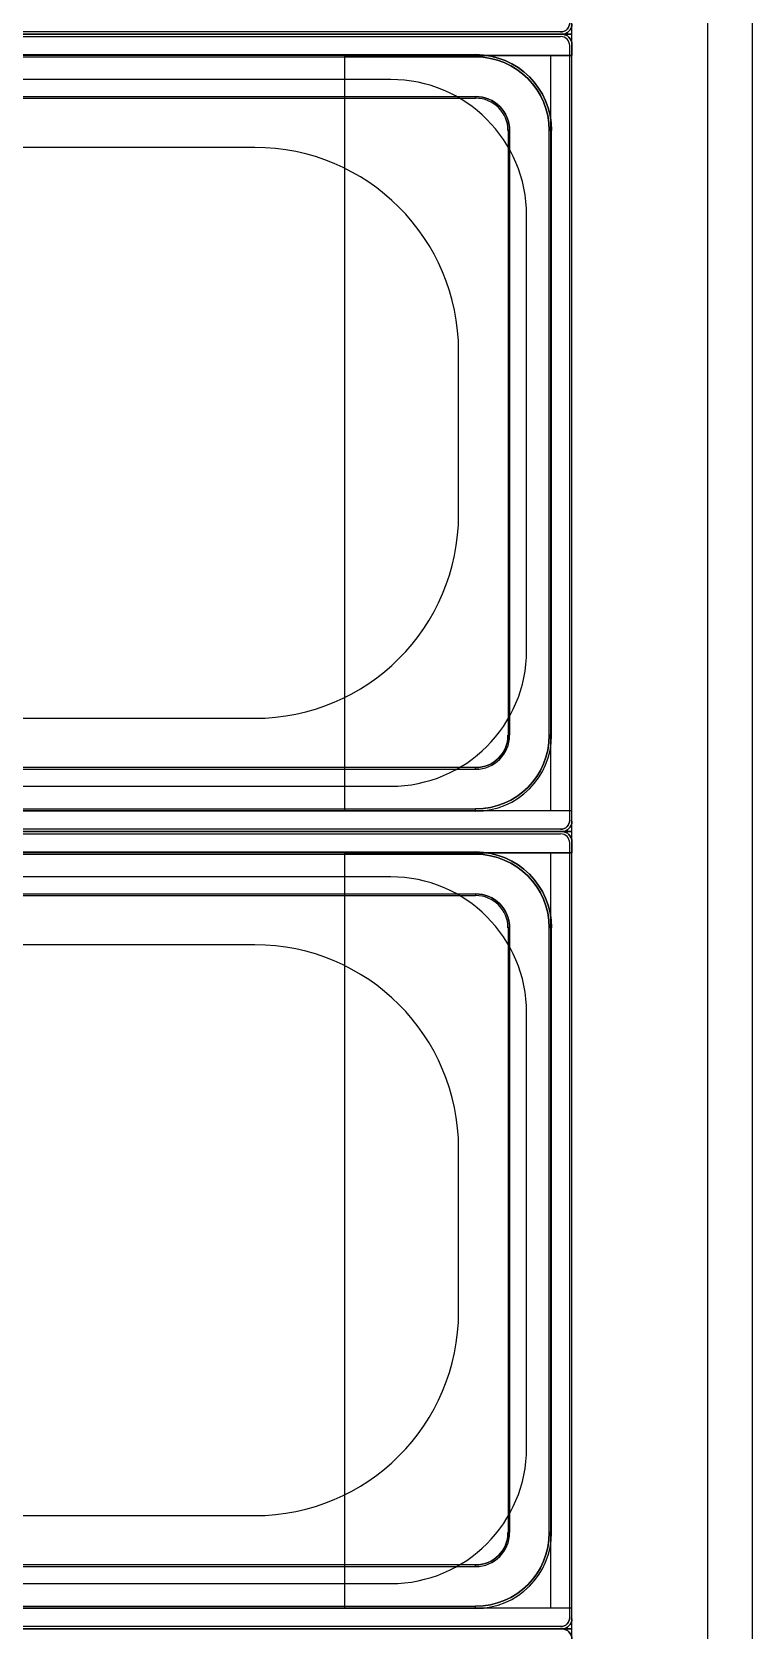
# Model space of a CAD drawing. Header units: millimetres. Extents: x 43168.9 to 43194.6, y -25545.1 to -25543.4.
# Drawn here: x 43170.3869 to 43170.39007, y -25543.8886 to -25543.88155 of the extents above; entities that cross this region are included whole.
import ezdxf

# ---------------------------------------------------------------- set-up
doc = ezdxf.new("R2010")
doc.units = ezdxf.units.MM
doc.header["$LTSCALE"] = 200
doc.layers.add('olcuic_sgh', color=183, linetype='Continuous')

msp = doc.modelspace()

# ---------------------------------------------------------------- linework, layer by layer
for p, q in [((43170.389879, -25543.9119194), (43170.389879, -25543.8739194)), ((43170.389279, -25543.8815594), (43170.389279, -25543.8780394)), ((43170.389279, -25543.8815594), (43170.382779, -25543.8815594)), ((43170.382779, -25543.8815594), (43170.389279, -25543.8815594)), ((43170.382824, -25543.8815594, 0.0170053), (43170.389234, -25543.8815594, 0.0170053)), ((43170.382824, -25543.8815594, 0.0170053), (43170.389234, -25543.8815594, 0.0170053)), ((43170.389229, -25543.8815494, 0.0170053), (43170.382829, -25543.8815494, 0.0170053)), ((43170.389229, -25543.8815494, 0.0170203), (43170.382829, -25543.8815494, 0.0170203)), ((43170.382829, -25543.8815694, 0.0170053), (43170.389229, -25543.8815694, 0.0170053)), ((43170.382829, -25543.8815694, 0.0170203), (43170.389229, -25543.8815694, 0.0170203)), ((43170.389229, -25543.8815494, 0.0170203), (43170.389229, -25543.8815494, 0.0170053)), ((43170.389229, -25543.8815694, 0.0170203), (43170.389229, -25543.8815694, 0.0170053)), ((43170.389234, -25543.8815594, 0.0170053), (43170.389234, -25543.8815594, 0.017)), ((43170.389234, -25543.8815594, 0.0170053), (43170.389234, -25543.8815594, 0.017)), ((43170.389279, -25543.8850794), (43170.389279, -25543.8815594)), ((43170.383204, -25543.8816494, 0.0170203), (43170.388854, -25543.8816494, 0.0170203)), ((43170.383204, -25543.8816494, 0.0170203), (43170.388854, -25543.8816494, 0.0170203)), ((43170.383204, -25543.8816594, 0.0169754), (43170.388854, -25543.8816594, 0.0169754)), ((43170.383204, -25543.8816594, 0.0170103), (43170.388854, -25543.8816594, 0.0170103)), ((43170.388854, -25543.8816594, 0.0169754), (43170.388854, -25543.8816594, 0.0170103)), ((43170.389269, -25543.8816094, 0.0170053), (43170.389269, -25543.8816094, 0.0170203)), ((43170.389269, -25543.8850294, 0.0170053), (43170.389269, -25543.8816094, 0.0170053)), ((43170.389269, -25543.8850294, 0.0170203), (43170.389269, -25543.8816094, 0.0170203)), ((43170.389279, -25543.8816044, 0.017), (43170.389279, -25543.8816044, 0.0170053)), ((43170.389279, -25543.8850344, 0.0170053), (43170.389279, -25543.8816044, 0.0170053)), ((43170.388479, -25543.8817594), (43170.383579, -25543.8817594)), ((43170.383204, -25543.8818344, 0.0169754), (43170.388854, -25543.8818344, 0.0169754)), ((43170.383204, -25543.8818417, 0.0169954), (43170.388854, -25543.8818417, 0.0169954)), ((43170.388854, -25543.8818344, 0.0169754), (43170.388854, -25543.8818417, 0.0169954)), ((43170.389004, -25543.8819844, 0.0169754), (43170.3889968, -25543.8819844, 0.0169954)), ((43170.3889968, -25543.8819844, 0.0169954), (43170.3889968, -25543.8846544, 0.0169954)), ((43170.389004, -25543.8819844, 0.0169754), (43170.389004, -25543.8846544, 0.0169754)), ((43170.389179, -25543.8819844, 0.0169754), (43170.389179, -25543.8819844, 0.0170103)), ((43170.389179, -25543.8846544, 0.0169754), (43170.389179, -25543.8819844, 0.0169754)), ((43170.389179, -25543.8846544, 0.0170103), (43170.389179, -25543.8819844, 0.0170103)), ((43170.389189, -25543.8846544, 0.0170203), (43170.389189, -25543.8819844, 0.0170203)), ((43170.389189, -25543.8846544, 0.0170203), (43170.389189, -25543.8819844, 0.0170203)), ((43170.387879, -25543.8820594), (43170.384179, -25543.8820594)), ((43170.389079, -25543.8842794), (43170.389079, -25543.8823594)), ((43170.388779, -25543.8836794), (43170.388779, -25543.8829594)), ((43170.384179, -25543.8845794), (43170.387879, -25543.8845794)), ((43170.389004, -25543.8846544, 0.0169754), (43170.3889968, -25543.8846544, 0.0169954)), ((43170.389179, -25543.8846544, 0.0169754), (43170.389179, -25543.8846544, 0.0170103)), ((43170.388854, -25543.8847971, 0.0169954), (43170.383204, -25543.8847971, 0.0169954)), ((43170.383204, -25543.8848044, 0.0169754), (43170.388854, -25543.8848044, 0.0169754)), ((43170.388854, -25543.8848044, 0.0169754), (43170.388854, -25543.8847971, 0.0169954)), ((43170.383579, -25543.8848794), (43170.388479, -25543.8848794)), ((43170.383204, -25543.8849794, 0.0169754), (43170.388854, -25543.8849794, 0.0169754)), ((43170.383204, -25543.8849794, 0.0170103), (43170.388854, -25543.8849794, 0.0170103)), ((43170.388854, -25543.8849894, 0.0170203), (43170.383204, -25543.8849894, 0.0170203)), ((43170.388854, -25543.8849894, 0.0170203), (43170.383204, -25543.8849894, 0.0170203)), ((43170.388854, -25543.8849794, 0.0169754), (43170.388854, -25543.8849794, 0.0170103)), ((43170.389269, -25543.8850294, 0.0170053), (43170.389269, -25543.8850294, 0.0170203)), ((43170.389279, -25543.8850344, 0.017), (43170.389279, -25543.8850344, 0.0170053)), ((43170.389279, -25543.8850794), (43170.382779, -25543.8850794)), ((43170.382779, -25543.8850794), (43170.389279, -25543.8850794)), ((43170.382824, -25543.8850794, 0.0170053), (43170.389234, -25543.8850794, 0.0170053)), ((43170.382824, -25543.8850794, 0.0170053), (43170.389234, -25543.8850794, 0.0170053)), ((43170.389229, -25543.8850694, 0.0170053), (43170.382829, -25543.8850694, 0.0170053)), ((43170.389229, -25543.8850694, 0.0170203), (43170.382829, -25543.8850694, 0.0170203)), ((43170.382829, -25543.8850894, 0.0170053), (43170.389229, -25543.8850894, 0.0170053)), ((43170.382829, -25543.8850894, 0.0170203), (43170.389229, -25543.8850894, 0.0170203)), ((43170.389229, -25543.8850694, 0.0170203), (43170.389229, -25543.8850694, 0.0170053)), ((43170.389229, -25543.8850894, 0.0170203), (43170.389229, -25543.8850894, 0.0170053)), ((43170.389234, -25543.8850794, 0.0170053), (43170.389234, -25543.8850794, 0.017)), ((43170.389234, -25543.8850794, 0.0170053), (43170.389234, -25543.8850794, 0.017)), ((43170.389269, -25543.8851294, 0.0170053), (43170.389269, -25543.8851294, 0.0170203)), ((43170.389269, -25543.8885494, 0.0170053), (43170.389269, -25543.8851294, 0.0170053)), ((43170.389269, -25543.8885494, 0.0170203), (43170.389269, -25543.8851294, 0.0170203)), ((43170.389279, -25543.8885994), (43170.389279, -25543.8850794)), ((43170.389279, -25543.8851244, 0.017), (43170.389279, -25543.8851244, 0.0170053)), ((43170.389279, -25543.8885544, 0.0170053), (43170.389279, -25543.8851244, 0.0170053)), ((43170.383204, -25543.8851694, 0.0170203), (43170.388854, -25543.8851694, 0.0170203)), ((43170.383204, -25543.8851694, 0.0170203), (43170.388854, -25543.8851694, 0.0170203)), ((43170.383204, -25543.8851794, 0.0169754), (43170.388854, -25543.8851794, 0.0169754)), ((43170.383204, -25543.8851794, 0.0170103), (43170.388854, -25543.8851794, 0.0170103)), ((43170.388854, -25543.8851794, 0.0169754), (43170.388854, -25543.8851794, 0.0170103)), ((43170.388479, -25543.8852794), (43170.383579, -25543.8852794)), ((43170.383204, -25543.8853544, 0.0169754), (43170.388854, -25543.8853544, 0.0169754)), ((43170.383204, -25543.8853617, 0.0169954), (43170.388854, -25543.8853617, 0.0169954)), ((43170.388854, -25543.8853544, 0.0169754), (43170.388854, -25543.8853617, 0.0169954)), ((43170.389004, -25543.8855044, 0.0169754), (43170.3889968, -25543.8855044, 0.0169954)), ((43170.3889968, -25543.8855044, 0.0169954), (43170.3889968, -25543.8881744, 0.0169954)), ((43170.389004, -25543.8855044, 0.0169754), (43170.389004, -25543.8881744, 0.0169754)), ((43170.389179, -25543.8855044, 0.0169754), (43170.389179, -25543.8855044, 0.0170103)), ((43170.389179, -25543.8881744, 0.0169754), (43170.389179, -25543.8855044, 0.0169754)), ((43170.389179, -25543.8881744, 0.0170103), (43170.389179, -25543.8855044, 0.0170103)), ((43170.389189, -25543.8881744, 0.0170203), (43170.389189, -25543.8855044, 0.0170203)), ((43170.389189, -25543.8881744, 0.0170203), (43170.389189, -25543.8855044, 0.0170203)), ((43170.387879, -25543.8855794), (43170.384179, -25543.8855794)), ((43170.389079, -25543.8877994), (43170.389079, -25543.8858794)), ((43170.388779, -25543.8871994), (43170.388779, -25543.8864794)), ((43170.384179, -25543.8880994), (43170.387879, -25543.8880994)), ((43170.389004, -25543.8881744, 0.0169754), (43170.3889968, -25543.8881744, 0.0169954)), ((43170.389179, -25543.8881744, 0.0169754), (43170.389179, -25543.8881744, 0.0170103)), ((43170.388854, -25543.8883171, 0.0169954), (43170.383204, -25543.8883171, 0.0169954)), ((43170.383204, -25543.8883244, 0.0169754), (43170.388854, -25543.8883244, 0.0169754)), ((43170.388854, -25543.8883244, 0.0169754), (43170.388854, -25543.8883171, 0.0169954)), ((43170.383579, -25543.8883994), (43170.388479, -25543.8883994)), ((43170.383204, -25543.8884994, 0.0169754), (43170.388854, -25543.8884994, 0.0169754)), ((43170.383204, -25543.8884994, 0.0170103), (43170.388854, -25543.8884994, 0.0170103)), ((43170.388854, -25543.8885094, 0.0170203), (43170.383204, -25543.8885094, 0.0170203)), ((43170.388854, -25543.8885094, 0.0170203), (43170.383204, -25543.8885094, 0.0170203)), ((43170.388854, -25543.8884994, 0.0169754), (43170.388854, -25543.8884994, 0.0170103)), ((43170.389269, -25543.8885494, 0.0170053), (43170.389269, -25543.8885494, 0.0170203)), ((43170.389279, -25543.8885544, 0.017), (43170.389279, -25543.8885544, 0.0170053)), ((43170.389279, -25543.8885994), (43170.382779, -25543.8885994)), ((43170.382779, -25543.8885994), (43170.389279, -25543.8885994)), ((43170.382824, -25543.8885994, 0.0170053), (43170.389234, -25543.8885994, 0.0170053)), ((43170.382824, -25543.8885994, 0.0170053), (43170.389234, -25543.8885994, 0.0170053)), ((43170.389229, -25543.8885894, 0.0170053), (43170.382829, -25543.8885894, 0.0170053)), ((43170.389229, -25543.8885894, 0.0170203), (43170.382829, -25543.8885894, 0.0170203)), ((43170.389229, -25543.8885894, 0.0170203), (43170.389229, -25543.8885894, 0.0170053)), ((43170.389234, -25543.8885994, 0.0170053), (43170.389234, -25543.8885994, 0.017)), ((43170.389234, -25543.8885994, 0.0170053), (43170.389234, -25543.8885994, 0.017)), ((43170.389279, -25543.8921194), (43170.389279, -25543.8885994))]:
    msp.add_line(p, q)
at = {"extrusion": (0, 0, -1)}
for p, q in [((43170.382824, -25543.8815594, 0.017), (43170.389234, -25543.8815594, 0.017)), ((43170.389234, -25543.8815594, 0.017), (43170.382824, -25543.8815594, 0.017)), ((43170.389279, -25543.881653, 0.017), (43170.382779, -25543.881653, 0.017)), ((43170.3882755, -25543.881653, 0.0169701), (43170.3837826, -25543.881653, 0.0169701)), ((43170.3882755, -25543.881653, 0.0169701), (43170.3882755, -25543.8849858, 0.0169701)), ((43170.3882755, -25543.881653, 0.0169673), (43170.3882755, -25543.8849858, 0.0169673)), ((43170.3882755, -25543.881653, 0.0169673), (43170.3891854, -25543.881653, 0.0169673)), ((43170.3891854, -25543.8849858, 0.0169673), (43170.3891854, -25543.881653, 0.0169673)), ((43170.3891854, -25543.8849858, 0.017), (43170.3891854, -25543.881653, 0.017)), ((43170.3891854, -25543.881653, 0.017), (43170.389279, -25543.881653, 0.017)), ((43170.389279, -25543.8816044, 0.017), (43170.389279, -25543.881653, 0.017)), ((43170.389279, -25543.8849858, 0.017), (43170.389279, -25543.881653, 0.017)), ((43170.382779, -25543.8849858, 0.017), (43170.389279, -25543.8849858, 0.017)), ((43170.3837826, -25543.8849858, 0.0169701), (43170.3882755, -25543.8849858, 0.0169701)), ((43170.3882755, -25543.8849858, 0.0169673), (43170.3891854, -25543.8849858, 0.0169673)), ((43170.3891854, -25543.8849858, 0.017), (43170.389279, -25543.8849858, 0.017)), ((43170.389279, -25543.8850344, 0.017), (43170.389279, -25543.8849858, 0.017)), ((43170.382824, -25543.8850794, 0.017), (43170.389234, -25543.8850794, 0.017)), ((43170.389234, -25543.8850794, 0.017), (43170.382824, -25543.8850794, 0.017)), ((43170.389279, -25543.8851244, 0.017), (43170.389279, -25543.885173, 0.017)), ((43170.389279, -25543.885173, 0.017), (43170.382779, -25543.885173, 0.017)), ((43170.3882755, -25543.885173, 0.0169701), (43170.3837826, -25543.885173, 0.0169701)), ((43170.3882755, -25543.885173, 0.0169701), (43170.3882755, -25543.8885058, 0.0169701)), ((43170.3882755, -25543.885173, 0.0169673), (43170.3882755, -25543.8885058, 0.0169673)), ((43170.3882755, -25543.885173, 0.0169673), (43170.3891854, -25543.885173, 0.0169673)), ((43170.3891854, -25543.8885058, 0.0169673), (43170.3891854, -25543.885173, 0.0169673)), ((43170.3891854, -25543.8885058, 0.017), (43170.3891854, -25543.885173, 0.017)), ((43170.3891854, -25543.885173, 0.017), (43170.389279, -25543.885173, 0.017)), ((43170.389279, -25543.8885058, 0.017), (43170.389279, -25543.885173, 0.017)), ((43170.382779, -25543.8885058, 0.017), (43170.389279, -25543.8885058, 0.017)), ((43170.3837826, -25543.8885058, 0.0169701), (43170.3882755, -25543.8885058, 0.0169701)), ((43170.3882755, -25543.8885058, 0.0169673), (43170.3891854, -25543.8885058, 0.0169673)), ((43170.3891854, -25543.8885058, 0.017), (43170.389279, -25543.8885058, 0.017)), ((43170.389279, -25543.8885544, 0.017), (43170.389279, -25543.8885058, 0.017)), ((43170.382824, -25543.8885994, 0.017), (43170.389234, -25543.8885994, 0.017)), ((43170.389234, -25543.8885994, 0.017), (43170.382824, -25543.8885994, 0.017))]:
    msp.add_line(p, q, dxfattribs=at)
at = {"extrusion": (-9.49661e-15, -1, 0)}
for p, q in [((43170.382824, -25543.8815594, 0.017), (43170.389234, -25543.8815594, 0.017)), ((43170.382824, -25543.8815594, 0.0170053), (43170.389234, -25543.8815594, 0.0170053)), ((43170.389234, -25543.8815594, 0.0170053), (43170.389234, -25543.8815594, 0.017)), ((43170.382824, -25543.8850794, 0.017), (43170.389234, -25543.8850794, 0.017)), ((43170.382824, -25543.8850794, 0.0170053), (43170.389234, -25543.8850794, 0.0170053)), ((43170.389234, -25543.8850794, 0.0170053), (43170.389234, -25543.8850794, 0.017)), ((43170.382824, -25543.8885994, 0.017), (43170.389234, -25543.8885994, 0.017)), ((43170.382824, -25543.8885994, 0.0170053), (43170.389234, -25543.8885994, 0.0170053)), ((43170.389234, -25543.8885994, 0.0170053), (43170.389234, -25543.8885994, 0.017))]:
    msp.add_line(p, q, dxfattribs=at)
at = {"extrusion": (9.4512e-15, 1, 0)}
for p, q in [((43170.382824, -25543.8815594, 0.0170053), (43170.389234, -25543.8815594, 0.0170053)), ((43170.389234, -25543.8815594, 0.017), (43170.382824, -25543.8815594, 0.017)), ((43170.389234, -25543.8815594, 0.0170053), (43170.389234, -25543.8815594, 0.017)), ((43170.382824, -25543.8850794, 0.0170053), (43170.389234, -25543.8850794, 0.0170053)), ((43170.389234, -25543.8850794, 0.017), (43170.382824, -25543.8850794, 0.017)), ((43170.389234, -25543.8850794, 0.0170053), (43170.389234, -25543.8850794, 0.017)), ((43170.382824, -25543.8885994, 0.0170053), (43170.389234, -25543.8885994, 0.0170053)), ((43170.389234, -25543.8885994, 0.017), (43170.382824, -25543.8885994, 0.017)), ((43170.389234, -25543.8885994, 0.0170053), (43170.389234, -25543.8885994, 0.017))]:
    msp.add_line(p, q, dxfattribs=at)
at = {"extrusion": (-9.22898e-15, -1, 0)}
for p, q in [((43170.389229, -25543.8815494, 0.0170053), (43170.382829, -25543.8815494, 0.0170053)), ((43170.389229, -25543.8815494, 0.0170203), (43170.382829, -25543.8815494, 0.0170203)), ((43170.389229, -25543.8815494, 0.0170203), (43170.389229, -25543.8815494, 0.0170053)), ((43170.382779, -25543.8849858, 0.017), (43170.389279, -25543.8849858, 0.017)), ((43170.3837826, -25543.8849858, 0.0169701), (43170.3882755, -25543.8849858, 0.0169701)), ((43170.3882755, -25543.8849858, 0.0169701), (43170.3882755, -25543.8849858, 0.0169673)), ((43170.3882755, -25543.8849858, 0.0169673), (43170.3891854, -25543.8849858, 0.0169673)), ((43170.3891854, -25543.8849858, 0.0169673), (43170.3891854, -25543.8849858, 0.017)), ((43170.3891854, -25543.8849858, 0.017), (43170.389279, -25543.8849858, 0.017)), ((43170.389279, -25543.8849858, 0.017), (43170.389279, -25543.8849858, 0.017)), ((43170.389229, -25543.8850694, 0.0170053), (43170.382829, -25543.8850694, 0.0170053)), ((43170.389229, -25543.8850694, 0.0170203), (43170.382829, -25543.8850694, 0.0170203)), ((43170.389229, -25543.8850694, 0.0170203), (43170.389229, -25543.8850694, 0.0170053)), ((43170.382779, -25543.8885058, 0.017), (43170.389279, -25543.8885058, 0.017)), ((43170.3837826, -25543.8885058, 0.0169701), (43170.3882755, -25543.8885058, 0.0169701)), ((43170.3882755, -25543.8885058, 0.0169701), (43170.3882755, -25543.8885058, 0.0169673)), ((43170.3882755, -25543.8885058, 0.0169673), (43170.3891854, -25543.8885058, 0.0169673)), ((43170.3891854, -25543.8885058, 0.0169673), (43170.3891854, -25543.8885058, 0.017)), ((43170.3891854, -25543.8885058, 0.017), (43170.389279, -25543.8885058, 0.017)), ((43170.389279, -25543.8885058, 0.017), (43170.389279, -25543.8885058, 0.017)), ((43170.389229, -25543.8885894, 0.0170053), (43170.382829, -25543.8885894, 0.0170053)), ((43170.389229, -25543.8885894, 0.0170203), (43170.382829, -25543.8885894, 0.0170203)), ((43170.389229, -25543.8885894, 0.0170203), (43170.389229, -25543.8885894, 0.0170053))]:
    msp.add_line(p, q, dxfattribs=at)
at = {"extrusion": (9.71882e-15, 1, 0)}
for p, q in [((43170.382829, -25543.8815694, 0.0170203), (43170.389229, -25543.8815694, 0.0170203)), ((43170.382829, -25543.8815694, 0.0170053), (43170.389229, -25543.8815694, 0.0170053)), ((43170.389229, -25543.8815694, 0.0170203), (43170.389229, -25543.8815694, 0.0170053)), ((43170.389279, -25543.881653, 0.017), (43170.382779, -25543.881653, 0.017)), ((43170.3882755, -25543.881653, 0.0169701), (43170.3837826, -25543.881653, 0.0169701)), ((43170.3882755, -25543.881653, 0.0169673), (43170.3891854, -25543.881653, 0.0169673)), ((43170.3882755, -25543.881653, 0.0169701), (43170.3882755, -25543.881653, 0.0169673)), ((43170.3891854, -25543.881653, 0.017), (43170.389279, -25543.881653, 0.017)), ((43170.3891854, -25543.881653, 0.0169673), (43170.3891854, -25543.881653, 0.017)), ((43170.389279, -25543.881653, 0.017), (43170.389279, -25543.881653, 0.017)), ((43170.382829, -25543.8850894, 0.0170203), (43170.389229, -25543.8850894, 0.0170203)), ((43170.382829, -25543.8850894, 0.0170053), (43170.389229, -25543.8850894, 0.0170053)), ((43170.389229, -25543.8850894, 0.0170203), (43170.389229, -25543.8850894, 0.0170053)), ((43170.389279, -25543.885173, 0.017), (43170.382779, -25543.885173, 0.017)), ((43170.3882755, -25543.885173, 0.0169701), (43170.3837826, -25543.885173, 0.0169701)), ((43170.3882755, -25543.885173, 0.0169673), (43170.3891854, -25543.885173, 0.0169673)), ((43170.3882755, -25543.885173, 0.0169701), (43170.3882755, -25543.885173, 0.0169673)), ((43170.3891854, -25543.885173, 0.017), (43170.389279, -25543.885173, 0.017)), ((43170.3891854, -25543.885173, 0.0169673), (43170.3891854, -25543.885173, 0.017)), ((43170.389279, -25543.885173, 0.017), (43170.389279, -25543.885173, 0.017))]:
    msp.add_line(p, q, dxfattribs=at)
at = {"extrusion": (-8.93152e-15, -1, 0)}
for p, q in [((43170.383204, -25543.8816594, 0.0169754), (43170.388854, -25543.8816594, 0.0169754)), ((43170.383204, -25543.8816594, 0.0170103), (43170.388854, -25543.8816594, 0.0170103)), ((43170.388854, -25543.8816594, 0.0169754), (43170.388854, -25543.8816594, 0.0170103)), ((43170.383204, -25543.8851794, 0.0169754), (43170.388854, -25543.8851794, 0.0169754)), ((43170.383204, -25543.8851794, 0.0170103), (43170.388854, -25543.8851794, 0.0170103)), ((43170.388854, -25543.8851794, 0.0169754), (43170.388854, -25543.8851794, 0.0170103))]:
    msp.add_line(p, q, dxfattribs=at)
at = {"extrusion": (-1, 8.98406e-15, 0)}
for p, q in [((43170.3882755, -25543.881653, 0.0169701), (43170.3882755, -25543.8849858, 0.0169701)), ((43170.3882755, -25543.881653, 0.0169701), (43170.3882755, -25543.881653, 0.0169673)), ((43170.3882755, -25543.881653, 0.0169673), (43170.3882755, -25543.8849858, 0.0169673)), ((43170.389179, -25543.8846544, 0.0170103), (43170.389179, -25543.8819844, 0.0170103)), ((43170.389179, -25543.8819844, 0.0169754), (43170.389179, -25543.8819844, 0.0170103)), ((43170.389179, -25543.8846544, 0.0169754), (43170.389179, -25543.8819844, 0.0169754)), ((43170.389179, -25543.8846544, 0.0169754), (43170.389179, -25543.8846544, 0.0170103)), ((43170.3882755, -25543.8849858, 0.0169701), (43170.3882755, -25543.8849858, 0.0169673)), ((43170.3882755, -25543.885173, 0.0169701), (43170.3882755, -25543.8885058, 0.0169701)), ((43170.3882755, -25543.885173, 0.0169701), (43170.3882755, -25543.885173, 0.0169673)), ((43170.3882755, -25543.885173, 0.0169673), (43170.3882755, -25543.8885058, 0.0169673)), ((43170.389179, -25543.8881744, 0.0170103), (43170.389179, -25543.8855044, 0.0170103)), ((43170.389179, -25543.8855044, 0.0169754), (43170.389179, -25543.8855044, 0.0170103)), ((43170.389179, -25543.8881744, 0.0169754), (43170.389179, -25543.8855044, 0.0169754)), ((43170.389179, -25543.8881744, 0.0169754), (43170.389179, -25543.8881744, 0.0170103)), ((43170.3882755, -25543.8885058, 0.0169701), (43170.3882755, -25543.8885058, 0.0169673))]:
    msp.add_line(p, q, dxfattribs=at)
at = {"extrusion": (1, -8.98406e-15, 0)}
for p, q in [((43170.3891854, -25543.8849858, 0.0169673), (43170.3891854, -25543.881653, 0.0169673)), ((43170.3891854, -25543.881653, 0.0169673), (43170.3891854, -25543.881653, 0.017)), ((43170.3891854, -25543.8849858, 0.017), (43170.3891854, -25543.881653, 0.017)), ((43170.389269, -25543.8850294, 0.0170053), (43170.389269, -25543.8816094, 0.0170053)), ((43170.389269, -25543.8816094, 0.0170053), (43170.389269, -25543.8816094, 0.0170203)), ((43170.389269, -25543.8850294, 0.0170203), (43170.389269, -25543.8816094, 0.0170203)), ((43170.389279, -25543.8816044, 0.017), (43170.389279, -25543.881653, 0.017)), ((43170.389279, -25543.8816044, 0.017), (43170.389279, -25543.8816044, 0.0170053)), ((43170.389279, -25543.8850344, 0.0170053), (43170.389279, -25543.8816044, 0.0170053)), ((43170.389279, -25543.8849858, 0.017), (43170.389279, -25543.881653, 0.017)), ((43170.389279, -25543.881653, 0.017), (43170.389279, -25543.881653, 0.017)), ((43170.3891854, -25543.8849858, 0.0169673), (43170.3891854, -25543.8849858, 0.017)), ((43170.389279, -25543.8849858, 0.017), (43170.389279, -25543.8849858, 0.017)), ((43170.389279, -25543.8850344, 0.017), (43170.389279, -25543.8849858, 0.017)), ((43170.389269, -25543.8850294, 0.0170053), (43170.389269, -25543.8850294, 0.0170203)), ((43170.389279, -25543.8850344, 0.017), (43170.389279, -25543.8850344, 0.0170053)), ((43170.389269, -25543.8885494, 0.0170053), (43170.389269, -25543.8851294, 0.0170053)), ((43170.389269, -25543.8851294, 0.0170053), (43170.389269, -25543.8851294, 0.0170203)), ((43170.389269, -25543.8885494, 0.0170203), (43170.389269, -25543.8851294, 0.0170203)), ((43170.389279, -25543.8851244, 0.017), (43170.389279, -25543.885173, 0.017)), ((43170.389279, -25543.8851244, 0.017), (43170.389279, -25543.8851244, 0.0170053)), ((43170.389279, -25543.8885544, 0.0170053), (43170.389279, -25543.8851244, 0.0170053)), ((43170.3891854, -25543.8885058, 0.0169673), (43170.3891854, -25543.885173, 0.0169673)), ((43170.3891854, -25543.885173, 0.0169673), (43170.3891854, -25543.885173, 0.017)), ((43170.3891854, -25543.8885058, 0.017), (43170.3891854, -25543.885173, 0.017)), ((43170.389279, -25543.8885058, 0.017), (43170.389279, -25543.885173, 0.017)), ((43170.389279, -25543.885173, 0.017), (43170.389279, -25543.885173, 0.017)), ((43170.3891854, -25543.8885058, 0.0169673), (43170.3891854, -25543.8885058, 0.017)), ((43170.389279, -25543.8885058, 0.017), (43170.389279, -25543.8885058, 0.017)), ((43170.389279, -25543.8885544, 0.017), (43170.389279, -25543.8885058, 0.017)), ((43170.389269, -25543.8885494, 0.0170053), (43170.389269, -25543.8885494, 0.0170203)), ((43170.389279, -25543.8885544, 0.017), (43170.389279, -25543.8885544, 0.0170053))]:
    msp.add_line(p, q, dxfattribs=at)
at = {"extrusion": (8.39288e-15, 0.939693, 0.34202)}
for p, q in [((43170.383204, -25543.8818344, 0.0169754), (43170.388854, -25543.8818344, 0.0169754)), ((43170.383204, -25543.8818417, 0.0169954), (43170.388854, -25543.8818417, 0.0169954)), ((43170.388854, -25543.8818344, 0.0169754), (43170.388854, -25543.8818417, 0.0169954)), ((43170.383204, -25543.8853544, 0.0169754), (43170.388854, -25543.8853544, 0.0169754)), ((43170.383204, -25543.8853617, 0.0169954), (43170.388854, -25543.8853617, 0.0169954)), ((43170.388854, -25543.8853544, 0.0169754), (43170.388854, -25543.8853617, 0.0169954))]:
    msp.add_line(p, q, dxfattribs=at)
at = {"extrusion": (0.939693, -8.44226e-15, 0.34202)}
for p, q in [((43170.389004, -25543.8819844, 0.0169754), (43170.3889968, -25543.8819844, 0.0169954)), ((43170.3889968, -25543.8819844, 0.0169954), (43170.3889968, -25543.8846544, 0.0169954)), ((43170.389004, -25543.8819844, 0.0169754), (43170.389004, -25543.8846544, 0.0169754)), ((43170.389004, -25543.8846544, 0.0169754), (43170.3889968, -25543.8846544, 0.0169954)), ((43170.389004, -25543.8855044, 0.0169754), (43170.3889968, -25543.8855044, 0.0169954)), ((43170.3889968, -25543.8855044, 0.0169954), (43170.3889968, -25543.8881744, 0.0169954)), ((43170.389004, -25543.8855044, 0.0169754), (43170.389004, -25543.8881744, 0.0169754)), ((43170.389004, -25543.8881744, 0.0169754), (43170.3889968, -25543.8881744, 0.0169954))]:
    msp.add_line(p, q, dxfattribs=at)
at = {"extrusion": (-9.41223e-15, -0.939693, 0.34202)}
for p, q in [((43170.388854, -25543.8847971, 0.0169954), (43170.383204, -25543.8847971, 0.0169954)), ((43170.383204, -25543.8848044, 0.0169754), (43170.388854, -25543.8848044, 0.0169754)), ((43170.388854, -25543.8848044, 0.0169754), (43170.388854, -25543.8847971, 0.0169954)), ((43170.388854, -25543.8883171, 0.0169954), (43170.383204, -25543.8883171, 0.0169954)), ((43170.383204, -25543.8883244, 0.0169754), (43170.388854, -25543.8883244, 0.0169754)), ((43170.388854, -25543.8883244, 0.0169754), (43170.388854, -25543.8883171, 0.0169954))]:
    msp.add_line(p, q, dxfattribs=at)
at = {"extrusion": (1.00163e-14, 1, 0)}
for p, q in [((43170.383204, -25543.8849794, 0.0170103), (43170.388854, -25543.8849794, 0.0170103)), ((43170.383204, -25543.8849794, 0.0169754), (43170.388854, -25543.8849794, 0.0169754)), ((43170.388854, -25543.8849794, 0.0169754), (43170.388854, -25543.8849794, 0.0170103)), ((43170.383204, -25543.8884994, 0.0170103), (43170.388854, -25543.8884994, 0.0170103)), ((43170.383204, -25543.8884994, 0.0169754), (43170.388854, -25543.8884994, 0.0169754)), ((43170.388854, -25543.8884994, 0.0169754), (43170.388854, -25543.8884994, 0.0170103))]:
    msp.add_line(p, q, dxfattribs=at)
for centre, radius, start, end in [((43170.389229, -25543.8815094, 0.0170053), 0.00004, 270, 0), ((43170.389229, -25543.8815094, 0.0170203), 0.00004, 270, 0), ((43170.389234, -25543.8815144, 0.0170053), 0.000045, 270, 0), ((43170.389234, -25543.8815144, 0.017), 0.000045, 270, 0), ((43170.389229, -25543.8816094, 0.0170203), 0.00004, 0, 90), ((43170.389229, -25543.8816094, 0.0170053), 0.00004, 0, 90), ((43170.389229, -25543.8816094, 0.0170053), 0.00004, 0, 90), ((43170.389229, -25543.8816094, 0.0170203), 0.00004, 0, 90), ((43170.389234, -25543.8816044, 0.0170053), 0.000045, 0, 90), ((43170.389234, -25543.8816044, 0.0170053), 0.000045, 0, 90), ((43170.388854, -25543.8819844, 0.0170203), 0.000335, 0, 90), ((43170.388854, -25543.8819844, 0.0170103), 0.000325, 0, 90), ((43170.388854, -25543.8819844, 0.0170103), 0.000325, 0, 90), ((43170.388854, -25543.8819844, 0.0169754), 0.000325, 0, 90), ((43170.388479, -25543.8823594), 0.0006, 0, 90), ((43170.388854, -25543.8819844, 0.0169754), 0.00015, 0, 90), ((43170.388854, -25543.8819844, 0.0169954), 0.0001427, 0, 90), ((43170.388854, -25543.8819844, 0.0169954), 0.0001427, 0, 90), ((43170.387879, -25543.8829594), 0.0009, 0, 90), ((43170.387879, -25543.8836794), 0.0009, 270, 0), ((43170.388479, -25543.8842794), 0.0006, 270, 0), ((43170.388854, -25543.8846544, 0.0169754), 0.00015, 270, 0), ((43170.388854, -25543.8846544, 0.0169754), 0.000325, 270, 0), ((43170.388854, -25543.8846544, 0.0169954), 0.0001427, 270, 0), ((43170.388854, -25543.8846544, 0.0170203), 0.000335, 270, 0), ((43170.388854, -25543.8846544, 0.0169754), 0.00015, 270, 0), ((43170.388854, -25543.8846544, 0.0169754), 0.000325, 270, 0), ((43170.388854, -25543.8846544, 0.0170203), 0.000335, 270, 0), ((43170.389229, -25543.8850294, 0.0170053), 0.00004, 270, 0), ((43170.389229, -25543.8850294, 0.0170203), 0.00004, 270, 0), ((43170.389234, -25543.8850344, 0.0170053), 0.000045, 270, 0), ((43170.389234, -25543.8850344, 0.017), 0.000045, 270, 0), ((43170.389229, -25543.8851294, 0.0170203), 0.00004, 0, 90), ((43170.389229, -25543.8851294, 0.0170053), 0.00004, 0, 90), ((43170.389229, -25543.8851294, 0.0170053), 0.00004, 0, 90), ((43170.389229, -25543.8851294, 0.0170203), 0.00004, 0, 90), ((43170.389234, -25543.8851244, 0.0170053), 0.000045, 0, 90), ((43170.389234, -25543.8851244, 0.0170053), 0.000045, 0, 90), ((43170.388854, -25543.8855044, 0.0170203), 0.000335, 0, 90), ((43170.388854, -25543.8855044, 0.0170103), 0.000325, 0, 90), ((43170.388854, -25543.8855044, 0.0170103), 0.000325, 0, 90), ((43170.388854, -25543.8855044, 0.0169754), 0.000325, 0, 90), ((43170.388479, -25543.8858794), 0.0006, 0, 90), ((43170.388854, -25543.8855044, 0.0169754), 0.00015, 0, 90), ((43170.388854, -25543.8855044, 0.0169954), 0.0001427, 0, 90), ((43170.388854, -25543.8855044, 0.0169954), 0.0001427, 0, 90), ((43170.387879, -25543.8864794), 0.0009, 0, 90), ((43170.387879, -25543.8871994), 0.0009, 270, 0), ((43170.388479, -25543.8877994), 0.0006, 270, 0), ((43170.388854, -25543.8881744, 0.0169754), 0.00015, 270, 0), ((43170.388854, -25543.8881744, 0.0169754), 0.000325, 270, 0), ((43170.388854, -25543.8881744, 0.0169954), 0.0001427, 270, 0), ((43170.388854, -25543.8881744, 0.0170203), 0.000335, 270, 0), ((43170.388854, -25543.8881744, 0.0169754), 0.00015, 270, 0), ((43170.388854, -25543.8881744, 0.0169754), 0.000325, 270, 0), ((43170.388854, -25543.8881744, 0.0170203), 0.000335, 270, 0), ((43170.389229, -25543.8885494, 0.0170053), 0.00004, 270, 0), ((43170.389229, -25543.8885494, 0.0170203), 0.00004, 270, 0), ((43170.389234, -25543.8885544, 0.0170053), 0.000045, 270, 0), ((43170.389234, -25543.8885544, 0.017), 0.000045, 270, 0), ((43170.389234, -25543.8886444, 0.0170053), 0.000045, 0, 90), ((43170.389234, -25543.8886444, 0.0170053), 0.000045, 0, 90)]:
    msp.add_arc(centre, radius, start, end)
at = {"extrusion": (0, 0, -1)}
for centre, radius, start, end in [((-43170.389229, -25543.8815094, -0.0170203), 0.00004, 180, 270), ((-43170.389229, -25543.8815094, -0.0170053), 0.00004, 180, 270), ((-43170.389234, -25543.8815144, -0.0170053), 0.000045, 180, 270), ((-43170.389234, -25543.8815144, -0.017), 0.000045, 180, 270), ((-43170.389234, -25543.8816044, -0.017), 0.000045, 90, 180), ((-43170.389234, -25543.8816044, -0.017), 0.000045, 90, 180), ((-43170.388854, -25543.8819844, -0.0170203), 0.000335, 90, 180), ((-43170.388854, -25543.8819844, -0.0169754), 0.000325, 90, 180), ((-43170.388854, -25543.8819844, -0.0169754), 0.00015, 90, 180), ((-43170.388854, -25543.8846544, -0.0169954), 0.0001427, 180, 270), ((-43170.388854, -25543.8846544, -0.0170103), 0.000325, 180, 270), ((-43170.388854, -25543.8846544, -0.0170103), 0.000325, 180, 270), ((-43170.389229, -25543.8850294, -0.0170203), 0.00004, 180, 270), ((-43170.389229, -25543.8850294, -0.0170053), 0.00004, 180, 270), ((-43170.389234, -25543.8850344, -0.0170053), 0.000045, 180, 270), ((-43170.389234, -25543.8850344, -0.017), 0.000045, 180, 270), ((-43170.389234, -25543.8851244, -0.017), 0.000045, 90, 180), ((-43170.389234, -25543.8851244, -0.017), 0.000045, 90, 180), ((-43170.388854, -25543.8855044, -0.0170203), 0.000335, 90, 180), ((-43170.388854, -25543.8855044, -0.0169754), 0.000325, 90, 180), ((-43170.388854, -25543.8855044, -0.0169754), 0.00015, 90, 180), ((-43170.388854, -25543.8881744, -0.0169954), 0.0001427, 180, 270), ((-43170.388854, -25543.8881744, -0.0170103), 0.000325, 180, 270), ((-43170.388854, -25543.8881744, -0.0170103), 0.000325, 180, 270), ((-43170.389229, -25543.8885494, -0.0170203), 0.00004, 180, 270), ((-43170.389229, -25543.8885494, -0.0170053), 0.00004, 180, 270), ((-43170.389234, -25543.8885544, -0.0170053), 0.000045, 180, 270), ((-43170.389234, -25543.8885544, -0.017), 0.000045, 180, 270), ((-43170.389234, -25543.8886444, -0.017), 0.000045, 90, 180), ((-43170.389234, -25543.8886444, -0.017), 0.000045, 90, 180)]:
    msp.add_arc(centre, radius, start, end, dxfattribs=at)
at = {"extrusion": (1, -8.98406e-15, 0)}
for centre in [(-25543.8816494, 0.0170103, 43170.388854), (-25543.8816494, 0.0170103, 43170.388854), (-25543.8851694, 0.0170103, 43170.388854), (-25543.8851694, 0.0170103, 43170.388854)]:
    msp.add_arc(centre, 0.00001, 90, 180, dxfattribs=at)
at = {"extrusion": (-8.98406e-15, -1, 0)}
for centre in [(43170.389189, 0.0170103, 25543.8819844), (43170.389189, 0.0170103, 25543.8819844), (43170.389189, 0.0170103, 25543.8855044), (43170.389189, 0.0170103, 25543.8855044)]:
    msp.add_arc(centre, 0.00001, 90, 180, dxfattribs=at)
at = {"extrusion": (-9.96375e-15, -1, 0)}
for centre in [(43170.389189, 0.0170103, 25543.8846544), (43170.389189, 0.0170103, 25543.8846544), (43170.389189, 0.0170103, 25543.8881744), (43170.389189, 0.0170103, 25543.8881744)]:
    msp.add_arc(centre, 0.00001, 90, 180, dxfattribs=at)
at = {"extrusion": (-1, 9.96375e-15, 0)}
for centre in [(25543.8849894, 0.0170103, -43170.388854), (25543.8849894, 0.0170103, -43170.388854), (25543.8885094, 0.0170103, -43170.388854), (25543.8885094, 0.0170103, -43170.388854)]:
    msp.add_arc(centre, 0.00001, 90, 180, dxfattribs=at)
at = {"layer": 'olcuic_sgh'}
msp.add_line((43170.3900736, -25543.8426694), (43170.3900736, -25544.3461694), dxfattribs=at)

doc.saveas('drawing.dxf')
